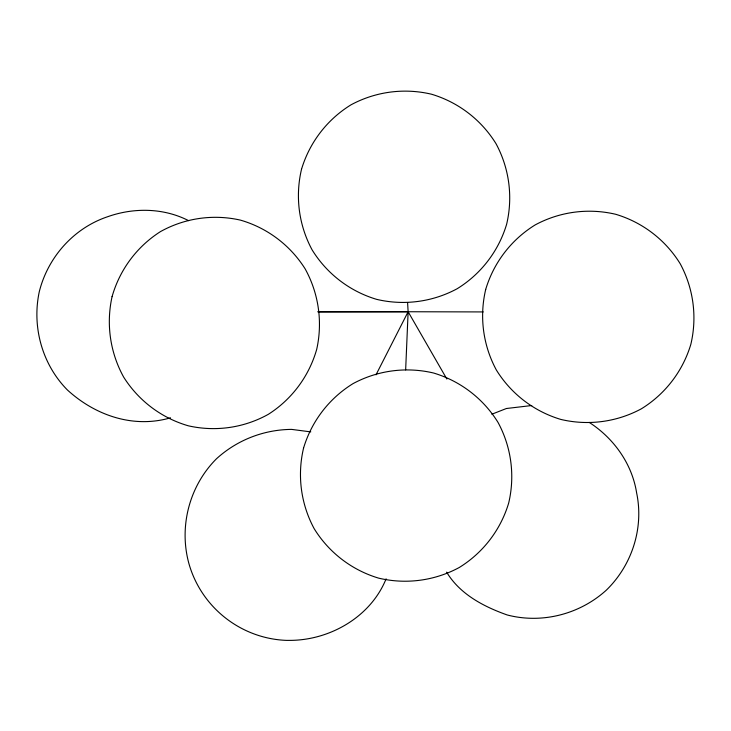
<?xml version="1.0" encoding="UTF-8"?>
<svg xmlns="http://www.w3.org/2000/svg" width="731" height="731" viewBox="0 0 731 731"><rect width="100%" height="100%" fill="white"/><g stroke="black" fill="none" stroke-linecap="round" stroke-linejoin="round"><path stroke-width="1.1" d="M405.65 369.895L408.126 311.744L407.596 302.68M386.096 578.842C370.727 616.946 329.718 640.484 289.339 640.383L286.716 640.393C240.718 638.73 200.787 607.095 188.662 562.687L188.013 560.092C179.397 524.036 190.243 484.991 216.495 458.757C237.063 440.007 263.809 429.618 291.623 429.389L310.776 431.893M375.999 374.829L408.126 311.744L483.237 311.927M491.862 414.212L506.4 408.51L531.748 405.531M170.515 417.821C133.344 428.658 95.213 415.427 67.389 389.961C42.124 364.367 31.762 326.711 39.291 291.669C47.935 257.111 73.794 228.017 107.749 216.687C133.947 207.421 163.625 207.851 188.598 220.652M318.113 311.918L408.126 311.744L446.86 379.033M317.921 311.744L408.126 311.744M589.232 422.408C613.812 438.271 632.077 463.801 636.628 492.913C644.002 528.01 632.013 565.145 606.419 590.072C579.875 614.25 542 624.073 507.168 614.954C483.639 606.611 459.9 594.212 446.632 572.145M112.081 296.631C105.995 323.979 110.098 352.543 123.64 377.068C138.534 400.707 161.514 418.068 188.37 425.817C215.554 431.975 243.999 427.882 268.341 414.313C291.916 399.309 309.076 376.173 316.715 349.299C322.791 321.96 318.689 293.387 305.147 268.862C290.253 245.223 267.272 227.871 240.426 220.122C213.242 213.955 184.797 218.048 160.454 231.617C136.871 246.621 119.71 269.757 112.081 296.631M301.51 169.3C295.041 196.566 298.805 225.212 312.11 249.874C326.821 273.723 349.738 291.313 376.584 299.344C403.85 305.814 432.487 302.04 457.158 288.736C481.007 274.024 498.588 251.108 506.629 224.262C513.089 196.995 509.324 168.358 496.02 143.696C481.309 119.838 458.392 102.258 431.546 94.226C404.28 87.757 375.643 91.53 350.981 104.835C327.123 119.537 309.542 142.454 301.51 169.3M303.557 448.103C297.088 475.369 300.861 504.006 314.166 528.668C328.868 552.526 351.785 570.107 378.64 578.139C405.906 584.608 434.543 580.834 459.205 567.53C483.063 552.828 500.644 529.911 508.675 503.065C515.145 475.79 511.371 447.153 498.067 422.491C483.365 398.642 460.448 381.052 433.593 373.02C406.326 366.551 377.689 370.325 353.027 383.629C329.169 398.34 311.589 421.248 303.557 448.103M485.713 289.385C479.244 316.651 483.017 345.288 496.322 369.95C511.033 393.808 533.941 411.389 560.796 419.42C588.062 425.89 616.699 422.116 641.361 408.812C665.219 394.11 682.8 371.193 690.832 344.347C697.301 317.08 693.527 288.443 680.223 263.772C665.521 239.923 642.604 222.334 615.758 214.302C588.482 207.842 559.845 211.606 535.183 224.91C511.334 239.622 493.745 262.539 485.713 289.385"/></g></svg>
